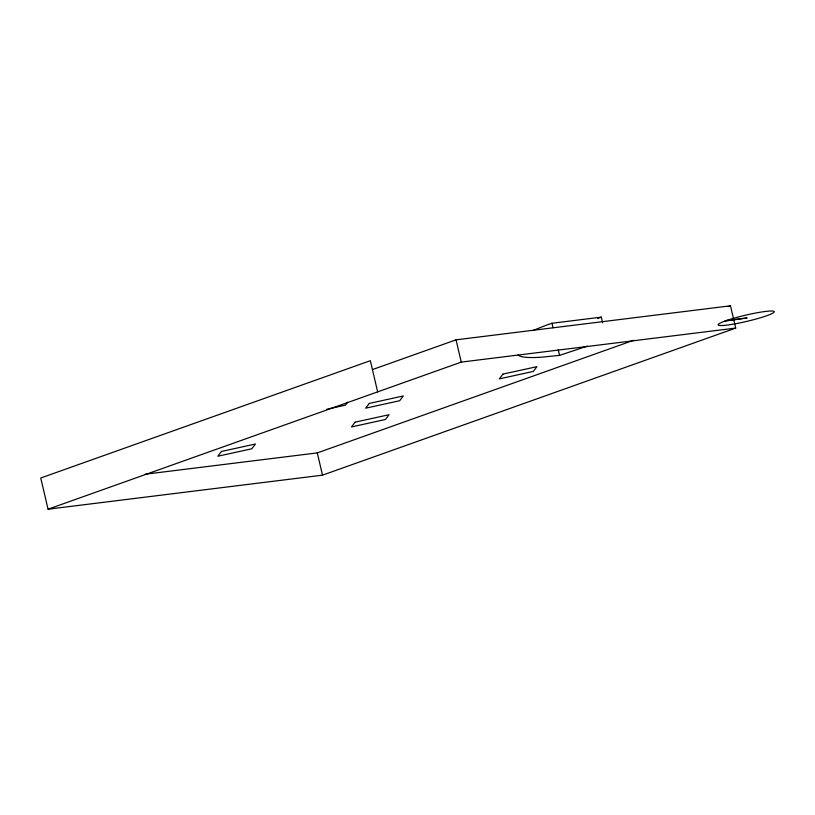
<?xml version="1.0" encoding="UTF-8"?>
<svg xmlns="http://www.w3.org/2000/svg" width="815" height="815" viewBox="0 0 815 815"><rect width="100%" height="100%" fill="white"/><g stroke="black" fill="none" stroke-linecap="round" stroke-linejoin="round"><path stroke-width="1.22" d="M347.679 402.203L345.428 405.167L326.815 409.242M372.424 369.592L456.033 339.835L730.485 305.808L735.711 328.088L322.506 475.165L48.065 509.192L40.75 478.008L370.336 360.688L377.651 391.872M48.065 509.192L461.259 362.105L735.711 328.088M144.978 474.248L317.29 452.896L633.55 340.313M728.09 306.664L730.485 305.808M602.642 322.811L601.317 317.147L552 323.26L548.77 324.339A139.976 15.363 -13.2 0 0 532.969 330.574M518.106 354.81A139.976 15.363 -13.2 0 0 540.936 357.255L559.559 355.381L587.299 346.13M726.685 320.468L747.161 317.931L724.78 321.151M552 323.26L553.059 327.793M558.234 349.727L559.559 355.381M456.033 339.835L461.259 362.105M317.29 452.896L322.506 475.165M597.67 318.471A69.764 7.651 -13.2 0 1 601.317 317.147M221.456 451.459L217.829 456.227L251.804 448.78L255.421 444.012L221.456 451.459M355.075 422.17L351.459 426.938L385.434 419.491L389.05 414.723L355.075 422.17M369.317 403.415L365.69 408.183L399.666 400.736L403.282 395.958L369.317 403.415M502.937 374.116L499.32 378.883L533.295 371.436L536.912 366.669L502.937 374.116M725.666 320.815L723.343 321.68A28.81 3.158 -13.2 0 0 741.13 322.638A28.81 3.158 -13.2 0 0 773.364 311.167A28.81 3.158 -13.2 0 0 728.335 319.908L725.666 320.815"/></g></svg>
